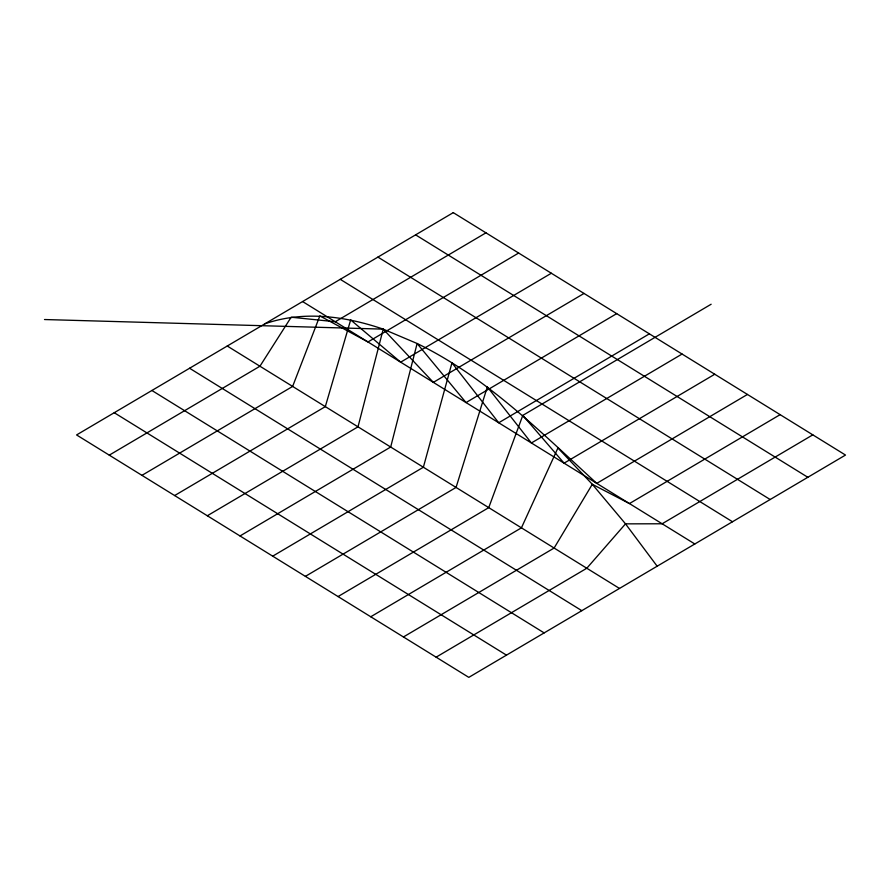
<?xml version="1.0" encoding="UTF-8"?>
<svg xmlns="http://www.w3.org/2000/svg" width="890" height="890" viewBox="0 0 890 890"><rect width="100%" height="100%" fill="white"/><g stroke="black" fill="none" stroke-linecap="round" stroke-linejoin="round"><path stroke-width="1.33" d="M264.92 323.793C303.479 310.41 345.387 316.161 383.223 329.133L358.003 426.833L207.326 515.755M711.143 304.235L522.797 415.396L488.744 507.634L338.067 596.556M109.27 455.146L259.936 366.224L291.164 317.207L335.274 321.757L485.951 232.835M141.955 475.349L292.632 386.427L319.855 315.906L367.971 341.96L518.648 253.038M174.64 495.552L325.317 406.63L350.671 319.899L400.656 362.163L551.333 273.241M584.018 293.444L433.341 382.366L383.223 329.133L44.5 319.532M240.011 535.958L390.688 447.025L417.121 343.507L383.223 329.133M616.703 313.636L466.026 402.569L417.121 343.507C486.274 377.093 540.764 432.128 596.767 483.37L747.444 394.448M272.696 556.161L423.373 467.228L451.964 362.842L498.712 422.772L649.389 333.839M305.381 576.364L456.058 487.431L487.331 386.894L531.397 442.975L682.074 354.042M714.759 374.245L564.082 463.167L522.797 415.396M370.752 616.759L521.429 527.837L557.93 447.993L592.306 484.293L625.514 523.854L657.154 566.207M403.437 636.962L554.114 548.04L592.306 484.293L629.452 503.573L780.13 414.651M436.122 657.165L586.799 568.243L625.514 523.854L662.138 523.776L812.815 434.854M415.597 234.86L807.831 477.285M377.927 257.099L770.162 499.513M340.258 279.327L732.492 521.751M302.589 301.554L694.823 543.979M227.25 346.021L619.485 588.446M189.581 368.249L581.815 610.673M151.912 390.488L544.146 632.901M114.243 412.715L506.477 655.14M453.266 212.632L76.573 434.943L468.808 677.368L845.5 455.057L453.266 212.632"/></g></svg>
